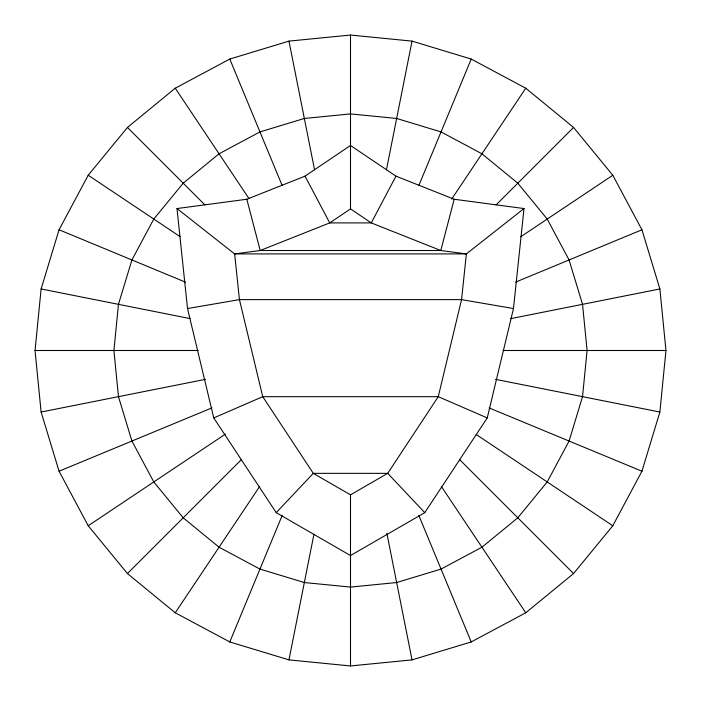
<?xml version="1.0" encoding="UTF-8"?>
<svg xmlns="http://www.w3.org/2000/svg" width="701" height="701" viewBox="0 0 701 701"><rect width="100%" height="100%" fill="white"/><g stroke="black" fill="none" stroke-linecap="round" stroke-linejoin="round"><path stroke-width="1.05" d="M35.05 350.5L41.114 288.961L59.059 229.779L88.212 175.241L127.442 127.442L175.241 88.212L229.779 59.059L288.961 41.114L350.5 35.05L412.039 41.114L471.221 59.059L525.759 88.212L573.558 127.442L612.788 175.241L641.941 229.779L659.886 288.961L665.95 350.5L659.886 412.039L641.941 471.221L612.788 525.759L573.558 573.558L525.759 612.788L471.221 641.941L412.039 659.886L350.5 665.95L288.961 659.886L229.779 641.941L175.241 612.788L127.442 573.558L88.212 525.759L59.059 471.221L41.114 412.039L35.05 350.5L198.252 350.5M513.482 308.545L523.997 208.547L454.178 199.25L395.96 176.144L350.5 145.457L305.04 176.144L246.822 199.25L177.002 208.547L187.517 308.545L213.761 417.919L276.238 512.659L350.5 555.543L424.762 512.659L487.239 417.919L513.482 308.545L461.556 299.625L239.444 299.625L187.517 308.545M288.961 659.886L313.96 534.197M386.444 169.782L412.039 41.114M454.178 199.25L440.806 250.511L260.194 250.511L234.633 253.911L177.002 208.547M229.779 641.941L282.179 515.445M418.926 185.309L471.221 59.059M395.96 176.144L371.267 222.909L329.733 222.909L260.194 250.511L246.822 199.25M175.241 612.788L259.642 486.476M451.654 199.11L525.759 88.212M276.238 512.659L313.286 473.341L387.714 473.341L424.762 512.659M127.442 573.558L241.293 459.707M496.106 204.894L573.558 127.442M523.997 208.547L466.367 253.911L234.633 253.911L239.444 299.625L262.735 396.678L313.286 473.341L350.5 494.836L350.5 665.95M350.5 35.05L350.5 208.889L329.733 222.909L305.04 176.144M88.212 525.759L225.398 434.085M520.808 236.71L612.788 175.241M350.5 494.836L387.714 473.341L438.265 396.678L461.556 299.625L466.367 253.911L440.806 250.511L371.267 222.909L350.5 208.889M213.761 417.919L262.735 396.678L438.265 396.678L487.239 417.919M59.059 471.221L211.868 407.921M515.691 282.074L641.941 229.779M41.114 412.039L205.472 379.346M510.565 318.657L659.886 288.961M503.134 350.5L665.95 350.5M41.114 288.961L190.102 318.596M495.528 379.346L659.886 412.039M59.059 229.779L185.555 282.179M489.132 407.921L641.941 471.221M88.212 175.241L180.078 236.623M476.181 434.48L612.788 525.759M127.442 127.442L204.894 204.894M459.707 459.707L573.558 573.558M175.241 88.212L248.873 198.409M441.358 486.476L525.759 612.788M229.779 59.059L282.179 185.555M418.821 515.445L471.221 641.941M288.961 41.114L314.556 169.782M386.873 533.356L412.039 659.886M118.46 304.348L113.912 350.5L118.46 396.652L131.919 441.034L153.782 481.938L183.206 517.794L219.062 547.218L259.966 569.081L304.348 582.54L350.5 587.087L396.652 582.54L441.034 569.081L481.938 547.218L517.794 517.794L547.218 481.938L569.081 441.034L582.54 396.652L587.087 350.5L582.54 304.348L569.081 259.966L547.218 219.062L517.794 183.206L481.938 153.782L441.034 131.919L396.652 118.46L350.5 113.912L304.348 118.46L259.966 131.919L219.062 153.782L183.206 183.206L153.782 219.062L131.919 259.966L118.46 304.348"/></g></svg>
